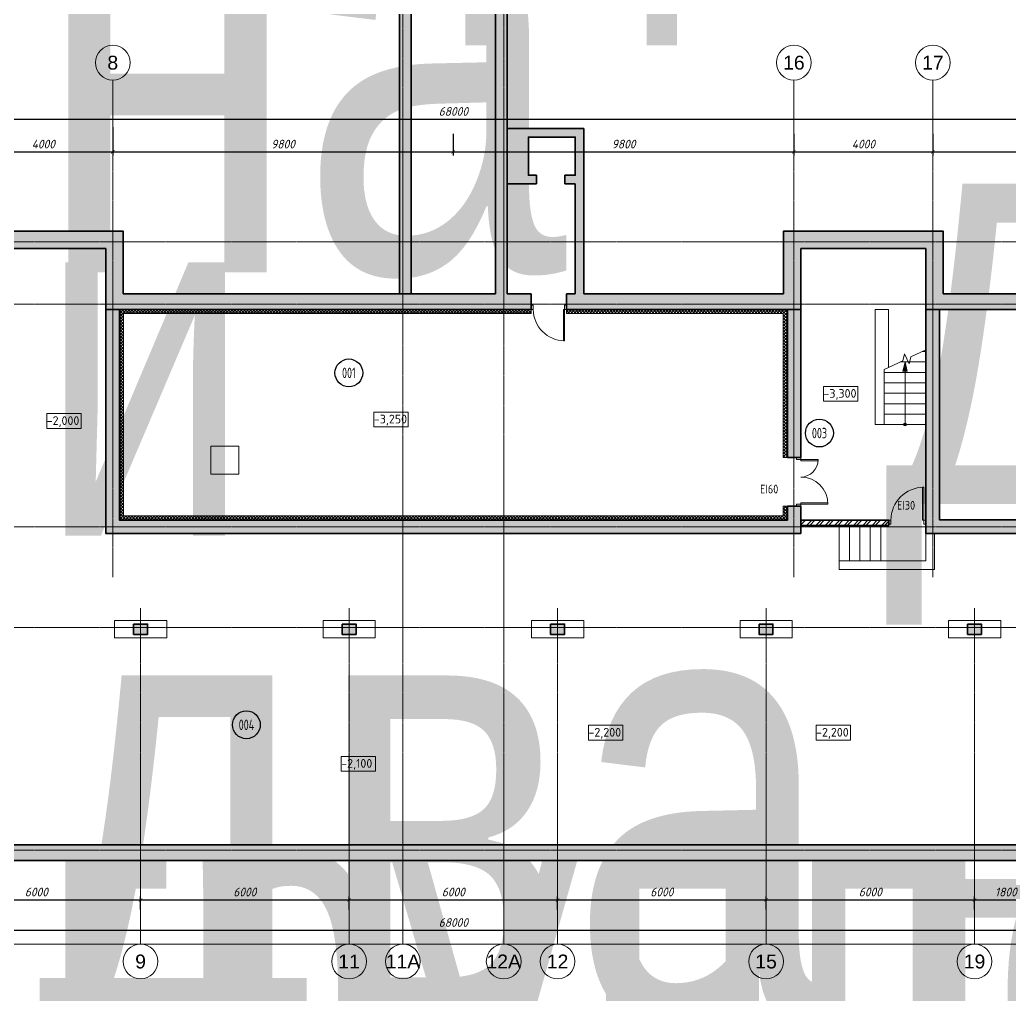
# Model space of a CAD drawing. Header units: millimetres. Extents: x 0 to 168960, y -92093 to 443706.
# Drawn here: x 26718 to 55220, y 27 to 28086 of the extents above; entities that cross this region are included whole.
import ezdxf
from ezdxf.enums import TextEntityAlignment as Align

# ---------------------------------------------------------------- set-up
doc = ezdxf.new("R2018")
doc.units = ezdxf.units.MM
doc.linetypes.add('АР$0$HIDDEN', pattern=[0.375, 0.25, -0.125])
doc.linetypes.add('АР$0$осевая', pattern=[50.8, 31.75, -6.35, 6.35, -6.35])
for name, color, linetype, lineweight in [('_0', 7, 'Continuous', 15), ('АР$0$АР_Двери', 8, 'Continuous', 9), ('АР$0$АР_Номер помещения', 7, 'Continuous', 25), ('АР$0$Основная ГКЛ', 8, 'Continuous', 9), ('АР_Названия помещений', 124, 'Continuous', 5), ('АР_Номер помещения', 1, 'Continuous', 25), ('АР_Помещения_площадь', 19, 'Continuous', 9)]:
    doc.layers.add(name, color=color, linetype=linetype, lineweight=lineweight)
doc.styles.add('ISOCPEUR', font='isocpeur.ttf', dxfattribs={"height": 175})
doc.styles.get("Standard").update_dxf_attribs({"font": 'arial.ttf'})
doc.styles.add('АР$0$GOST Common_4', font='GOST_Common.ttf', dxfattribs={"width": 0.9, "height": 300})
doc.styles.add('АР$0$ISOCPEUR', font='isocpeur.ttf', dxfattribs={"height": 175})
doc.styles.add('АР$0$PDF ISOCPEUR', font='isocpeur.ttf')
doc.styles.add('АР$0$Standard', font='arial.ttf')
doc.styles.add('АР$0$Текст_М100', font='GOST_Common Italic.ttf', dxfattribs={"height": 250})
doc.dimstyles.new('АР$0$Размеры_М100', dxfattribs={"dimtxt": 250, "dimasz": 100, "dimexe": 100, "dimexo": 100, "dimgap": 100, "dimtad": 1, "dimrnd": 5, "dimtxsty": 'АР$0$Текст_М100', "dimblk": 'АР$0$_ArchTick', "dimcen": 250, "dimdle": 100, "dimadec": 0, "dimazin": 2, "dimtfac": 1, "dimtmove": 1, "dimatfit": 3, "dimfxl": 1, "dimarcsym": 0})

# ---------------------------------------------------------------- blocks, each defined once
blk = doc.blocks.new('*U291')
at = {"color": 8, "style": 'ISOCPEUR', "width": 0.7, "flags": 1}
blk.add_attdef('КАТЕГОРИЯ', (-499, -2092), '', height=250, dxfattribs=at)
at = {"layer": 'АР_Номер помещения', "color": 8, "style": 'ISOCPEUR', "width": 0.7}
blk.add_attdef('НОМЕР_ПОМЕЩЕНИЯ', text='', height=300, dxfattribs=at).set_placement((-12940, 2670), align=Align.MIDDLE_CENTER)
at = {"layer": 'АР_Помещения_площадь', "color": 8, "style": 'ISOCPEUR', "width": 0.7}
blk.add_attdef('ПЛОЩАДЬ_ПОМЕЩЕНИЯ', text='', height=200, dxfattribs=at).set_placement((-4655, 1558), align=Align.MIDDLE_RIGHT)
at = {"layer": 'АР_Помещения_площадь', "color": 8, "lineweight": 30, "width": 0.7, "flags": 104}
blk.add_attdef('ИМЯ_ПОМЕЩЕНИЯ', text='', height=100, dxfattribs=at).set_placement((158, 1217), align=Align.MIDDLE_CENTER)
blk = doc.blocks.new('*U319')
at = {"color": 8, "style": 'ISOCPEUR', "width": 0.7, "flags": 1}
blk.add_attdef('КАТЕГОРИЯ', (-499, -2092), '', height=250, dxfattribs=at)
at = {"layer": 'АР_Номер помещения', "color": 8, "style": 'ISOCPEUR', "width": 0.7}
blk.add_attdef('НОМЕР_ПОМЕЩЕНИЯ', text='', height=300, dxfattribs=at).set_placement((-20862, 8450), align=Align.MIDDLE_CENTER)
at = {"layer": 'АР_Помещения_площадь', "color": 8, "style": 'ISOCPEUR', "width": 0.7}
blk.add_attdef('ПЛОЩАДЬ_ПОМЕЩЕНИЯ', text='', height=200, dxfattribs=at).set_placement((-14749, 7007), align=Align.MIDDLE_RIGHT)
at = {"layer": 'АР_Помещения_площадь', "color": 8, "lineweight": 30, "width": 0.7, "flags": 104}
blk.add_attdef('ИМЯ_ПОМЕЩЕНИЯ', text='', height=100, dxfattribs=at).set_placement((158, 1217), align=Align.MIDDLE_CENTER)
blk = doc.blocks.new('*U376')
at = {"color": 8, "style": 'ISOCPEUR', "width": 0.7, "flags": 1}
blk.add_attdef('КАТЕГОРИЯ', (-499, -2092), '', height=250, dxfattribs=at)
at = {"layer": 'АР_Номер помещения', "color": 8, "style": 'ISOCPEUR', "width": 0.7}
blk.add_attdef('НОМЕР_ПОМЕЩЕНИЯ', text='', height=300, dxfattribs=at).set_placement((-26406, 7423), align=Align.MIDDLE_CENTER)
at = {"layer": 'АР_Помещения_площадь', "color": 8, "style": 'ISOCPEUR', "width": 0.7}
blk.add_attdef('ПЛОЩАДЬ_ПОМЕЩЕНИЯ', text='', height=200, dxfattribs=at).set_placement((-26003, 8282), align=Align.MIDDLE_RIGHT)
at = {"layer": 'АР_Помещения_площадь', "color": 8, "lineweight": 30, "width": 0.7, "flags": 104}
blk.add_attdef('ИМЯ_ПОМЕЩЕНИЯ', text='', height=100, dxfattribs=at).set_placement((158, 1217), align=Align.MIDDLE_CENTER)
blk = doc.blocks.new('*U598')
at = {"layer": 'АР$0$АР_Двери'}
for points in [[(-50, 900), (-85, 900), (-85, 0), (-50, 0)], [(-50, 0), (0, 0), (0, -120), (-50, -120)], [(-950, 0), (-1000, 0), (-1000, -120), (-950, -120)]]:
    blk.add_lwpolyline(points, close=True, dxfattribs=at)
blk.add_arc((-50, 0), 900, 90, 180, dxfattribs=at)
at = {"layer": 'АР$0$Основная ГКЛ', "linetype": 'АР$0$HIDDEN', "ltscale": 5}
for p, q in [((10, 0), (10, -120)), ((-1010, -120), (-1010, 0))]:
    blk.add_line(p, q, dxfattribs=at)
blk = doc.blocks.new('*U670')
at = {"layer": 'АР$0$АР_Номер помещения'}
blk.add_circle((-21029, 5308), 400, dxfattribs=at)
at = {"style": 'АР$0$ISOCPEUR', "width": 0.7, "flags": 1}
blk.add_attdef('КАТЕГОРИЯ', (-499, -2092), '', height=250, dxfattribs=at)
at = {"layer": 'АР$0$АР_Номер помещения', "style": 'АР$0$ISOCPEUR', "width": 0.7}
blk.add_attdef('НОМЕР_ПОМЕЩЕНИЯ', text='', height=300, dxfattribs=at).set_placement((-21029, 5308), align=Align.MIDDLE_CENTER)
blk = doc.blocks.new('АР$0$_ArchTick')
at = {"color": 0, "linetype": 'ByBlock', "const_width": 0.15}
blk.add_lwpolyline([(-0.5, -0.5), (0.5, 0.5)], dxfattribs=at)
blk = doc.blocks.new('*D623')
at = {"layer": '_0', "color": 0, "lineweight": -2, "ltscale": 100, "transparency": 16777216}
for p, q in [((24194, 2497), (24194, 2870)), ((30194, 2497), (30194, 2870)), ((24094, 2770), (30294, 2770))]:
    blk.add_line(p, q, dxfattribs=at)
at = {"layer": 'Defpoints', "color": 0, "ltscale": 100, "transparency": 16777216}
for p in [(30194, 2770), (24194, 2397), (30194, 2397)]:
    blk.add_point(p, dxfattribs=at)
at = {"layer": '_0', "color": 0, "lineweight": -2, "ltscale": 100, "transparency": 16777216, "xscale": 100, "yscale": 100, "zscale": 100, "rotation": 180}
blk.add_blockref('АР$0$_ArchTick', (24194, 2770), dxfattribs=at)
at = {"layer": '_0', "color": 0, "lineweight": -2, "ltscale": 100, "transparency": 16777216, "xscale": 100, "yscale": 100, "zscale": 100}
blk.add_blockref('АР$0$_ArchTick', (30194, 2770), dxfattribs=at)
at = {"layer": '_0', "color": 0, "ltscale": 100, "transparency": 16777216, "insert": (27194, 2995), "char_height": 250, "attachment_point": 5, "style": 'АР$0$Текст_М100'}
blk.add_mtext('6000', dxfattribs=at)
blk = doc.blocks.new('*D624')
at = {"layer": '_0', "color": 0, "lineweight": -2, "ltscale": 100, "transparency": 16777216}
for p, q in [((30194, 2497), (30194, 2870)), ((36194, 2497), (36194, 2870)), ((30094, 2770), (36294, 2770))]:
    blk.add_line(p, q, dxfattribs=at)
at = {"layer": 'Defpoints', "color": 0, "ltscale": 100, "transparency": 16777216}
for p in [(36194, 2770), (30194, 2397), (36194, 2397)]:
    blk.add_point(p, dxfattribs=at)
at = {"layer": '_0', "color": 0, "lineweight": -2, "ltscale": 100, "transparency": 16777216, "xscale": 100, "yscale": 100, "zscale": 100, "rotation": 180}
blk.add_blockref('АР$0$_ArchTick', (30194, 2770), dxfattribs=at)
at = {"layer": '_0', "color": 0, "lineweight": -2, "ltscale": 100, "transparency": 16777216, "xscale": 100, "yscale": 100, "zscale": 100}
blk.add_blockref('АР$0$_ArchTick', (36194, 2770), dxfattribs=at)
at = {"layer": '_0', "color": 0, "ltscale": 100, "transparency": 16777216, "insert": (33194, 2995), "char_height": 250, "attachment_point": 5, "style": 'АР$0$Текст_М100'}
blk.add_mtext('6000', dxfattribs=at)
blk = doc.blocks.new('*D625')
at = {"layer": '_0', "color": 0, "lineweight": -2, "ltscale": 100, "transparency": 16777216}
for p, q in [((36194, 2497), (36194, 2870)), ((42194, 2497), (42194, 2870)), ((36094, 2770), (42294, 2770))]:
    blk.add_line(p, q, dxfattribs=at)
at = {"layer": 'Defpoints', "color": 0, "ltscale": 100, "transparency": 16777216}
for p in [(42194, 2770), (36194, 2397), (42194, 2397)]:
    blk.add_point(p, dxfattribs=at)
at = {"layer": '_0', "color": 0, "lineweight": -2, "ltscale": 100, "transparency": 16777216, "xscale": 100, "yscale": 100, "zscale": 100, "rotation": 180}
blk.add_blockref('АР$0$_ArchTick', (36194, 2770), dxfattribs=at)
at = {"layer": '_0', "color": 0, "lineweight": -2, "ltscale": 100, "transparency": 16777216, "xscale": 100, "yscale": 100, "zscale": 100}
blk.add_blockref('АР$0$_ArchTick', (42194, 2770), dxfattribs=at)
at = {"layer": '_0', "color": 0, "ltscale": 100, "transparency": 16777216, "insert": (39194, 2995), "char_height": 250, "attachment_point": 5, "style": 'АР$0$Текст_М100'}
blk.add_mtext('6000', dxfattribs=at)
blk = doc.blocks.new('*D626')
at = {"layer": '_0', "color": 0, "lineweight": -2, "ltscale": 100, "transparency": 16777216}
for p, q in [((42194, 2497), (42194, 2870)), ((48194, 2497), (48194, 2870)), ((42094, 2770), (48294, 2770))]:
    blk.add_line(p, q, dxfattribs=at)
at = {"layer": 'Defpoints', "color": 0, "ltscale": 100, "transparency": 16777216}
for p in [(48194, 2770), (42194, 2397), (48194, 2397)]:
    blk.add_point(p, dxfattribs=at)
at = {"layer": '_0', "color": 0, "lineweight": -2, "ltscale": 100, "transparency": 16777216, "xscale": 100, "yscale": 100, "zscale": 100, "rotation": 180}
blk.add_blockref('АР$0$_ArchTick', (42194, 2770), dxfattribs=at)
at = {"layer": '_0', "color": 0, "lineweight": -2, "ltscale": 100, "transparency": 16777216, "xscale": 100, "yscale": 100, "zscale": 100}
blk.add_blockref('АР$0$_ArchTick', (48194, 2770), dxfattribs=at)
at = {"layer": '_0', "color": 0, "ltscale": 100, "transparency": 16777216, "insert": (45194, 2995), "char_height": 250, "attachment_point": 5, "style": 'АР$0$Текст_М100'}
blk.add_mtext('6000', dxfattribs=at)
blk = doc.blocks.new('*D627')
at = {"layer": '_0', "color": 0, "lineweight": -2, "ltscale": 100, "transparency": 16777216}
for p, q in [((48194, 2497), (48194, 2870)), ((54194, 2497), (54194, 2870)), ((48094, 2770), (54294, 2770))]:
    blk.add_line(p, q, dxfattribs=at)
at = {"layer": 'Defpoints', "color": 0, "ltscale": 100, "transparency": 16777216}
for p in [(54194, 2770), (48194, 2397), (54194, 2397)]:
    blk.add_point(p, dxfattribs=at)
at = {"layer": '_0', "color": 0, "lineweight": -2, "ltscale": 100, "transparency": 16777216, "xscale": 100, "yscale": 100, "zscale": 100, "rotation": 180}
blk.add_blockref('АР$0$_ArchTick', (48194, 2770), dxfattribs=at)
at = {"layer": '_0', "color": 0, "lineweight": -2, "ltscale": 100, "transparency": 16777216, "xscale": 100, "yscale": 100, "zscale": 100}
blk.add_blockref('АР$0$_ArchTick', (54194, 2770), dxfattribs=at)
at = {"layer": '_0', "color": 0, "ltscale": 100, "transparency": 16777216, "insert": (51194, 2995), "char_height": 250, "attachment_point": 5, "style": 'АР$0$Текст_М100'}
blk.add_mtext('6000', dxfattribs=at)
blk = doc.blocks.new('*D628')
at = {"layer": '_0', "color": 0, "lineweight": -2, "ltscale": 100, "transparency": 16777216}
for p, q in [((54194, 2497), (54194, 2870)), ((55994, 2497), (55994, 2870)), ((54094, 2770), (56094, 2770))]:
    blk.add_line(p, q, dxfattribs=at)
at = {"layer": 'Defpoints', "color": 0, "ltscale": 100, "transparency": 16777216}
for p in [(55994, 2770), (54194, 2397), (55994, 2397)]:
    blk.add_point(p, dxfattribs=at)
at = {"layer": '_0', "color": 0, "lineweight": -2, "ltscale": 100, "transparency": 16777216, "xscale": 100, "yscale": 100, "zscale": 100, "rotation": 180}
blk.add_blockref('АР$0$_ArchTick', (54194, 2770), dxfattribs=at)
at = {"layer": '_0', "color": 0, "lineweight": -2, "ltscale": 100, "transparency": 16777216, "xscale": 100, "yscale": 100, "zscale": 100}
blk.add_blockref('АР$0$_ArchTick', (55994, 2770), dxfattribs=at)
at = {"layer": '_0', "color": 0, "ltscale": 100, "transparency": 16777216, "insert": (55094, 2995), "char_height": 250, "attachment_point": 5, "style": 'АР$0$Текст_М100'}
blk.add_mtext('1800', dxfattribs=at)
blk = doc.blocks.new('*D630')
at = {"layer": '_0', "color": 0, "lineweight": -2, "ltscale": 100, "transparency": 16777216}
for p, q in [((5094, 1893), (73294, 1893)), ((5194, 1597), (5194, 1993)), ((73194, 1597), (73194, 1993))]:
    blk.add_line(p, q, dxfattribs=at)
at = {"layer": 'Defpoints', "color": 0, "ltscale": 100, "transparency": 16777216}
for p in [(73194, 1893), (5194, 1497), (73194, 1497)]:
    blk.add_point(p, dxfattribs=at)
at = {"layer": '_0', "color": 0, "lineweight": -2, "ltscale": 100, "transparency": 16777216, "xscale": 100, "yscale": 100, "zscale": 100, "rotation": 180}
blk.add_blockref('АР$0$_ArchTick', (5194, 1893), dxfattribs=at)
at = {"layer": '_0', "color": 0, "lineweight": -2, "ltscale": 100, "transparency": 16777216, "xscale": 100, "yscale": 100, "zscale": 100}
blk.add_blockref('АР$0$_ArchTick', (73194, 1893), dxfattribs=at)
at = {"layer": '_0', "color": 0, "ltscale": 100, "transparency": 16777216, "insert": (39194, 2118), "char_height": 250, "attachment_point": 5, "style": 'АР$0$Текст_М100'}
blk.add_mtext('68000', dxfattribs=at)
blk = doc.blocks.new('*D652')
at = {"layer": '_0', "color": 0, "lineweight": -2, "ltscale": 100, "transparency": 16777216}
for p, q in [((5194, 25609), (5194, 25125)), ((73194, 25609), (73194, 25125)), ((5094, 25225), (73294, 25225))]:
    blk.add_line(p, q, dxfattribs=at)
at = {"layer": 'Defpoints', "color": 0, "ltscale": 100, "transparency": 16777216}
for p in [(5194, 25709), (73194, 25709), (73194, 25225)]:
    blk.add_point(p, dxfattribs=at)
at = {"layer": '_0', "color": 0, "lineweight": -2, "ltscale": 100, "transparency": 16777216, "xscale": 100, "yscale": 100, "zscale": 100, "rotation": 180}
blk.add_blockref('АР$0$_ArchTick', (5194, 25225), dxfattribs=at)
at = {"layer": '_0', "color": 0, "lineweight": -2, "ltscale": 100, "transparency": 16777216, "xscale": 100, "yscale": 100, "zscale": 100}
blk.add_blockref('АР$0$_ArchTick', (73194, 25225), dxfattribs=at)
at = {"layer": '_0', "color": 0, "ltscale": 100, "transparency": 16777216, "insert": (39194, 25450), "char_height": 250, "attachment_point": 5, "style": 'АР$0$Текст_М100'}
blk.add_mtext('68000', dxfattribs=at)
blk = doc.blocks.new('*D656')
at = {"layer": '_0', "color": 0, "lineweight": -2, "ltscale": 100, "transparency": 16777216}
for p, q in [((25394, 24993), (25394, 24186)), ((29394, 24993), (29394, 24186)), ((25294, 24286), (29494, 24286))]:
    blk.add_line(p, q, dxfattribs=at)
at = {"layer": 'Defpoints', "color": 0, "ltscale": 100, "transparency": 16777216}
for p in [(25394, 25093), (29394, 25093), (29394, 24286)]:
    blk.add_point(p, dxfattribs=at)
at = {"layer": '_0', "color": 0, "lineweight": -2, "ltscale": 100, "transparency": 16777216, "xscale": 100, "yscale": 100, "zscale": 100, "rotation": 180}
blk.add_blockref('АР$0$_ArchTick', (25394, 24286), dxfattribs=at)
at = {"layer": '_0', "color": 0, "lineweight": -2, "ltscale": 100, "transparency": 16777216, "xscale": 100, "yscale": 100, "zscale": 100}
blk.add_blockref('АР$0$_ArchTick', (29394, 24286), dxfattribs=at)
at = {"layer": '_0', "color": 0, "ltscale": 100, "transparency": 16777216, "insert": (27394, 24511), "char_height": 250, "attachment_point": 5, "style": 'АР$0$Текст_М100'}
blk.add_mtext('4000', dxfattribs=at)
blk = doc.blocks.new('*D657')
at = {"layer": '_0', "color": 0, "lineweight": -2, "ltscale": 100, "transparency": 16777216}
for p, q in [((29394, 24993), (29394, 24186)), ((39194, 24805), (39194, 24186)), ((29294, 24286), (39294, 24286))]:
    blk.add_line(p, q, dxfattribs=at)
at = {"layer": 'Defpoints', "color": 0, "ltscale": 100, "transparency": 16777216}
for p in [(29394, 25093), (39194, 24905), (39194, 24286)]:
    blk.add_point(p, dxfattribs=at)
at = {"layer": '_0', "color": 0, "lineweight": -2, "ltscale": 100, "transparency": 16777216, "xscale": 100, "yscale": 100, "zscale": 100, "rotation": 180}
blk.add_blockref('АР$0$_ArchTick', (29394, 24286), dxfattribs=at)
at = {"layer": '_0', "color": 0, "lineweight": -2, "ltscale": 100, "transparency": 16777216, "xscale": 100, "yscale": 100, "zscale": 100}
blk.add_blockref('АР$0$_ArchTick', (39194, 24286), dxfattribs=at)
at = {"layer": '_0', "color": 0, "ltscale": 100, "transparency": 16777216, "insert": (34294, 24511), "char_height": 250, "attachment_point": 5, "style": 'АР$0$Текст_М100'}
blk.add_mtext('9800', dxfattribs=at)
blk = doc.blocks.new('*D658')
at = {"layer": '_0', "color": 0, "lineweight": -2, "ltscale": 100, "transparency": 16777216}
for p, q in [((39194, 24805), (39194, 24186)), ((48994, 24805), (48994, 24186)), ((39094, 24286), (49094, 24286))]:
    blk.add_line(p, q, dxfattribs=at)
at = {"layer": 'Defpoints', "color": 0, "ltscale": 100, "transparency": 16777216}
for p in [(39194, 24905), (48994, 24905), (48994, 24286)]:
    blk.add_point(p, dxfattribs=at)
at = {"layer": '_0', "color": 0, "lineweight": -2, "ltscale": 100, "transparency": 16777216, "xscale": 100, "yscale": 100, "zscale": 100, "rotation": 180}
blk.add_blockref('АР$0$_ArchTick', (39194, 24286), dxfattribs=at)
at = {"layer": '_0', "color": 0, "lineweight": -2, "ltscale": 100, "transparency": 16777216, "xscale": 100, "yscale": 100, "zscale": 100}
blk.add_blockref('АР$0$_ArchTick', (48994, 24286), dxfattribs=at)
at = {"layer": '_0', "color": 0, "ltscale": 100, "transparency": 16777216, "insert": (44094, 24511), "char_height": 250, "attachment_point": 5, "style": 'АР$0$Текст_М100'}
blk.add_mtext('9800', dxfattribs=at)
blk = doc.blocks.new('*D659')
at = {"layer": '_0', "color": 0, "lineweight": -2, "ltscale": 100, "transparency": 16777216}
for p, q in [((48994, 24805), (48994, 24186)), ((52994, 24805), (52994, 24186)), ((48894, 24286), (53094, 24286))]:
    blk.add_line(p, q, dxfattribs=at)
at = {"layer": 'Defpoints', "color": 0, "ltscale": 100, "transparency": 16777216}
for p in [(48994, 24905), (52994, 24905), (52994, 24286)]:
    blk.add_point(p, dxfattribs=at)
at = {"layer": '_0', "color": 0, "lineweight": -2, "ltscale": 100, "transparency": 16777216, "xscale": 100, "yscale": 100, "zscale": 100, "rotation": 180}
blk.add_blockref('АР$0$_ArchTick', (48994, 24286), dxfattribs=at)
at = {"layer": '_0', "color": 0, "lineweight": -2, "ltscale": 100, "transparency": 16777216, "xscale": 100, "yscale": 100, "zscale": 100}
blk.add_blockref('АР$0$_ArchTick', (52994, 24286), dxfattribs=at)
at = {"layer": '_0', "color": 0, "ltscale": 100, "transparency": 16777216, "insert": (50994, 24511), "char_height": 250, "attachment_point": 5, "style": 'АР$0$Текст_М100'}
blk.add_mtext('4000', dxfattribs=at)
blk = doc.blocks.new('*D660')
at = {"layer": '_0', "color": 0, "lineweight": -2, "ltscale": 100, "transparency": 16777216}
for p, q in [((52994, 24805), (52994, 24186)), ((61194, 24805), (61194, 24186)), ((52894, 24286), (61294, 24286))]:
    blk.add_line(p, q, dxfattribs=at)
at = {"layer": 'Defpoints', "color": 0, "ltscale": 100, "transparency": 16777216}
for p in [(52994, 24905), (61194, 24905), (61194, 24286)]:
    blk.add_point(p, dxfattribs=at)
at = {"layer": '_0', "color": 0, "lineweight": -2, "ltscale": 100, "transparency": 16777216, "xscale": 100, "yscale": 100, "zscale": 100, "rotation": 180}
blk.add_blockref('АР$0$_ArchTick', (52994, 24286), dxfattribs=at)
at = {"layer": '_0', "color": 0, "lineweight": -2, "ltscale": 100, "transparency": 16777216, "xscale": 100, "yscale": 100, "zscale": 100}
blk.add_blockref('АР$0$_ArchTick', (61194, 24286), dxfattribs=at)
at = {"layer": '_0', "color": 0, "ltscale": 100, "transparency": 16777216, "insert": (57094, 24511), "char_height": 250, "attachment_point": 5, "style": 'АР$0$Текст_М100'}
blk.add_mtext('8200', dxfattribs=at)
blk = doc.blocks.new('*U615')
at = {"layer": 'АР$0$АР_Двери'}
for points in [[(50, 947), (85, 947), (85, 0), (50, 0)], [(50, 0), (0, 0), (0, -120), (50, -120)], [(997, 0), (1047, 0), (1047, -120), (997, -120)]]:
    blk.add_lwpolyline(points, close=True, dxfattribs=at)
blk.add_arc((50, 0), 947, 0, 90, dxfattribs=at)
at = {"layer": 'АР$0$Основная ГКЛ', "linetype": 'АР$0$HIDDEN', "ltscale": 5}
for p, q in [((-10, 0), (-10, -120)), ((1057, -120), (1057, 0))]:
    blk.add_line(p, q, dxfattribs=at)
blk = doc.blocks.new('*U621')
at = {"layer": 'АР$0$АР_Двери'}
for points in [[(50, 0), (0, 0), (0, 120), (50, 120)], [(50, -504), (85, -504), (85, 0), (50, 0)], [(1334, -780), (1299, -780), (1299, 0), (1334, 0)], [(1334, 0), (1384, 0), (1384, 120), (1334, 120)]]:
    blk.add_lwpolyline(points, close=True, dxfattribs=at)
for centre, radius, start, end in [((50, 0), 504, 270, 0), ((1334, 0), 780, 180, 270)]:
    blk.add_arc(centre, radius, start, end, dxfattribs=at)
at = {"layer": 'АР$0$Основная ГКЛ', "ltscale": 5}
for p, q in [((-10, 0), (-10, 120)), ((1394, 0), (1394, 120))]:
    blk.add_line(p, q, dxfattribs=at)

msp = doc.modelspace()

# ---------------------------------------------------------------- hatches: boundary and pattern name
at = {"layer": '_0'}
h = msp.add_hatch(dxfattribs=at)
h.set_pattern_fill('ANSI35', color=256, scale=50)
h.set_pattern_definition([(45, (0, 88380.8), (-224.5064, 224.5064), []), (45, (224.5, 88380.8), (-224.5064, 224.5064), [396.875, -79.375, 0, -79.375])])
h.paths.add_polyline_path([(5193.71, 20203.426), (4893.71, 20203.426), (4893.71, 19903.426), (4893.71, 4703.426), (4893.71, 4203.426), (5193.71, 4203.426)])
h.paths.add_polyline_path([(5193.71, 4203.426), (4893.71, 4203.426), (4893.71, 3903.426), (5193.71, 3903.426)])
h.paths.add_polyline_path([(73493.71, 4203.426), (5193.71, 4203.426), (5193.71, 3903.426), (73493.71, 3903.426)])
h.paths.add_polyline_path([(22583.71, 6003.426), (22203.71, 6003.426), (22203.71, 4353.426), (22583.71, 4353.426)], flags=17)
h.paths.add_polyline_path([(22583.71, 10793.426), (22393.71, 10793.426), (5343.71, 10793.426), (5343.71, 10413.426), (22203.71, 10413.426), (22203.71, 7203.426), (22583.71, 7203.426)], flags=17)
h.paths.add_polyline_path([(11783.71, 14703.426), (11403.71, 14703.426), (11403.71, 10793.426), (11783.71, 10793.426)], flags=17)
h.paths.add_polyline_path([(56183.71, 6003.426), (55803.71, 6003.426), (55803.71, 4353.426), (56183.71, 4353.426)], flags=17)
h.paths.add_polyline_path([(56183.71, 10413.426), (57066.662, 10413.426), (57066.662, 10793.426), (55993.71, 10793.426), (55803.71, 10793.426), (55803.71, 10413.426), (55803.71, 6963.426), (56183.71, 6963.426)], flags=17)
h.paths.add_polyline_path([(71793.71, 10793.426), (58133.662, 10793.426), (58133.662, 10743.426), (58133.662, 10623.426), (58133.662, 10413.426), (71793.71, 10413.426)], flags=17)
h.paths.add_polyline_path([(66983.71, 14703.426), (66603.71, 14703.426), (66603.71, 10793.426), (66983.71, 10793.426)], flags=17)
h.paths.add_polyline_path([(73043.71, 10793.426), (72593.71, 10793.426), (72593.71, 10413.426), (73043.71, 10413.426)], flags=17)
h.paths.add_polyline_path([(66983.71, 19753.426), (66603.71, 19753.426), (66603.71, 16103.426), (66983.71, 16103.426)], flags=17)
h.paths.add_polyline_path([(70623.71, 20203.426), (69053.71, 20203.426), (53293.71, 20203.426), (53293.71, 22003.426), (52993.71, 22003.426), (48693.71, 22003.426), (48693.71, 20203.426), (42953.71, 20203.426), (42953.71, 23363.426), (42953.71, 23613.426), (42953.71, 24713.426), (42953.71, 24963.426), (41103.71, 24963.426), (40743.71, 24963.426), (40743.71, 23363.426), (41592.343, 23363.426), (41592.343, 23613.426), (41353.71, 23613.426), (41353.71, 24713.426), (42703.71, 24713.426), (42703.71, 23613.426), (42406.677, 23613.426), (42406.677, 23363.426), (42703.71, 23363.426), (42703.71, 20203.426), (42455.582, 20203.426), (42455.582, 19753.426), (48807.015, 19753.426), (49193.71, 19753.426), (49193.71, 21503.426), (52793.71, 21503.426), (52793.71, 19753.426), (53183.71, 19753.426), (70623.71, 19753.426)])
h.paths.add_polyline_path([(55993.71, 13703.426), (53183.71, 13703.426), (53183.71, 19753.426), (52793.71, 19753.426), (52793.71, 13503.426), (52793.71, 13313.426), (53183.71, 13313.426), (55993.71, 13313.426)], flags=17)
h.paths.add_polyline_path([(49193.71, 13693.426), (49193.71, 14093.426), (48807.015, 14093.426), (48807.015, 13693.426), (29583.71, 13693.426), (29583.71, 19753.426), (29193.71, 19753.426), (29193.71, 13313.426), (49193.71, 13313.426), (49193.71, 13543.426)], flags=17)
h.paths.add_polyline_path([(49193.71, 19753.426), (48807.015, 19753.426), (48807.015, 15497.592), (49193.71, 15497.592)], flags=17)
h.paths.add_polyline_path([(41435.582, 20203.426), (40743.71, 20203.426), (40743.71, 36353.426), (42743.71, 36353.426), (42743.71, 36653.426), (42743.71, 40053.426), (50435.161, 40053.426), (58693.231, 40053.426), (58693.231, 40503.426), (57623.426, 40503.426), (50435.161, 40503.426), (42443.71, 40503.426), (42253.71, 40503.426), (42193.71, 40503.426), (42193.71, 36803.426), (40133.71, 36803.426), (40133.71, 36353.426), (40408.71, 36353.426), (40408.71, 20203.426), (37643.71, 20203.426), (29693.71, 20203.426), (29693.71, 22003.426), (29393.71, 22003.426), (25093.71, 22003.426), (25093.71, 21703.426), (25093.71, 20203.426), (16358.71, 20203.426), (16358.71, 20193.426), (16258.71, 20193.426), (16258.71, 19753.426), (25593.71, 19753.426), (25593.71, 21503.426), (29193.71, 21503.426), (29193.71, 19753.426), (41435.582, 19753.426)])
h.paths.add_polyline_path([(25593.71, 19753.426), (25203.71, 19753.426), (25203.71, 13703.426), (22393.71, 13703.426), (22393.71, 13313.426), (25203.71, 13313.426), (25393.71, 13313.426), (25593.71, 13313.426), (25593.71, 13503.426)], flags=17)
h.paths.add_polyline_path([(17393.71, 13703.426), (16993.71, 13703.426), (16993.71, 13403.426), (17393.71, 13403.426)], flags=17)
h.paths.add_polyline_path([(24393.71, 10703.429), (23993.71, 10703.429), (23993.71, 10403.429), (24393.71, 10403.429)], flags=17)
h.paths.add_polyline_path([(30393.71, 10703.429), (29993.71, 10703.429), (29993.71, 10403.429), (30393.71, 10403.429)], flags=17)
h.paths.add_polyline_path([(36393.71, 10703.429), (35993.71, 10703.429), (35993.71, 10403.429), (36393.71, 10403.429)], flags=17)
h.paths.add_polyline_path([(42393.71, 10703.429), (41993.71, 10703.429), (41993.71, 10403.429), (42393.71, 10403.429)], flags=17)
h.paths.add_polyline_path([(48393.71, 10703.429), (47993.71, 10703.429), (47993.71, 10403.429), (48393.71, 10403.429)], flags=17)
h.paths.add_polyline_path([(54393.71, 10703.429), (53993.71, 10703.429), (53993.71, 10403.429), (54393.71, 10403.429)], flags=17)
h.paths.add_polyline_path([(61393.71, 13703.426), (60993.71, 13703.426), (60993.71, 13403.426), (61393.71, 13403.426)], flags=17)
h.paths.add_polyline_path([(37978.71, 36353.426), (38253.71, 36353.426), (38253.71, 36803.426), (36193.71, 36803.426), (36193.71, 40353.426), (36193.71, 40503.426), (31403.71, 40503.426), (31403.71, 40053.426), (31753.71, 40053.426), (35643.71, 40053.426), (35643.71, 36353.426), (35943.71, 36353.426), (37643.71, 36353.426), (37643.71, 20203.426), (37978.71, 20203.426)], flags=17)
h.paths.add_polyline_path([(31403.71, 40503.426), (17458.71, 40503.426), (17458.71, 40053.426), (17458.838, 40053.426), (17808.71, 40053.426), (31403.71, 40053.426)], flags=16)
h.paths.add_polyline_path([(36133.71, 43753.426), (35753.71, 43753.426), (35753.71, 40503.426), (36133.71, 40503.426)], flags=17)
h.paths.add_polyline_path([(36133.71, 47953.426), (35753.71, 47953.426), (35753.71, 45353.426), (36133.71, 45353.426)], flags=17)
h.paths.add_polyline_path([(30493.71, 46403.426), (30093.71, 46403.426), (30093.71, 46103.426), (30493.71, 46103.426)], flags=17)
h.paths.add_polyline_path([(18493.71, 46403.426), (18093.71, 46403.426), (18093.71, 46103.426), (18493.71, 46103.426)], flags=17)
h.paths.add_polyline_path([(16391.881, 40503.426), (13463.71, 40503.426), (12343.71, 40503.426), (12343.71, 41355.907), (11893.71, 41355.907), (11893.71, 40721.238), (11893.71, 40571.238), (11893.71, 40053.426), (12193.71, 40053.426), (16391.881, 40053.426)])
h.paths.add_polyline_path([(36133.71, 52003.426), (35753.71, 52003.426), (35753.71, 48753.426), (36133.71, 48753.426)], flags=17)
h.paths.add_polyline_path([(42633.71, 52003.426), (42253.71, 52003.426), (42253.71, 48753.426), (42253.71, 45045.985), (42633.71, 45045.985)], flags=17)
h.paths.add_polyline_path([(42633.71, 44045.985), (42443.71, 44045.985), (42253.71, 44045.985), (42253.71, 40795.985), (42253.71, 40503.426), (42443.71, 40503.426), (42633.71, 40503.426)], flags=17)
h.paths.add_polyline_path([(60293.71, 52003.426), (59893.71, 52003.426), (59893.71, 46403.426), (60293.71, 46403.426)], flags=17)
h.paths.add_polyline_path([(60293.71, 46403.426), (59893.71, 46403.426), (59893.71, 46103.426), (60293.71, 46103.426)], flags=17)
h.paths.add_polyline_path([(60293.71, 46103.426), (59893.71, 46103.426), (59893.71, 46053.426), (60293.71, 46053.426)], flags=17)
h.paths.add_polyline_path([(60293.71, 44273.426), (59893.71, 44273.426), (59893.71, 42073.426), (60293.71, 42073.426)], flags=17)
h.paths.add_polyline_path([(62000.231, 40503.426), (59760.231, 40503.426), (59760.231, 40053.426), (62000.231, 40053.426), (62000.231, 40102.684)])
h.paths.add_polyline_path([(63573.71, 40763.426), (63193.71, 40763.426), (63193.71, 40503.426), (63573.71, 40503.426)], flags=17)
h.paths.add_polyline_path([(63573.71, 44673.854), (63193.71, 44673.854), (63193.71, 41683.426), (63573.71, 41683.426)], flags=17)
h.paths.add_polyline_path([(31404.479, 52003.426), (31404.479, 52453.426), (11893.71, 52453.426), (11893.71, 52153.426), (11893.71, 41895.907), (12343.71, 41895.907), (12343.71, 52003.426)])
h.paths.add_polyline_path([(31404.479, 52453.426), (31404.479, 52003.426), (66043.71, 52003.426), (66043.71, 50094.322), (66043.71, 46443.426), (63193.71, 46443.426), (63193.71, 45740.426), (63573.71, 45740.426), (63573.71, 46063.426), (66043.71, 46063.426), (66043.71, 40503.426), (65003.71, 40503.426), (64623.71, 40503.426), (63573.71, 40503.426), (63067.231, 40503.426), (63067.231, 40053.426), (66493.71, 40053.426), (66493.71, 48094.786), (66493.71, 52453.426)])
h.paths.add_polyline_path([(73043.71, 14698.434), (73493.71, 14698.434), (73493.71, 20203.426), (73193.71, 20203.426), (70623.71, 20203.426), (70623.71, 19753.426), (73043.71, 19753.426)])
h.paths.add_polyline_path([(73493.71, 14698.434), (73043.71, 14698.434), (73043.71, 4353.426), (5343.71, 4353.426), (5343.71, 10913.426), (5343.71, 11293.426), (5343.71, 19753.426), (11403.71, 19753.426), (11403.71, 16107.295), (11783.71, 16107.295), (11783.71, 19753.426), (15258.71, 19753.426), (15258.71, 20193.426), (15158.71, 20193.426), (5193.71, 20203.133), (5193.71, 4203.426), (73493.71, 4203.426)])
h = msp.add_hatch(dxfattribs=at)
h.set_pattern_fill('ANSI37', color=256, scale=20)
h.set_pattern_definition([(45, (0, 88380.8), (-44.90128, 44.90128), []), (135, (0, 88380.8), (-44.90128, -44.90128), [])])
h.paths.add_polyline_path([(39193.71, 19753.426), (29583.71, 19753.426), (29583.71, 13693.426), (39193.71, 13693.426), (39193.71, 13813.426), (29703.71, 13813.426), (29703.71, 19633.426), (39193.71, 19633.426)])
h.paths.add_polyline_path([(41435.582, 19753.426), (39193.71, 19753.426), (39193.71, 19633.426), (41435.582, 19633.426)])
h.paths.add_polyline_path([(38256.329, 18216.187), (40219.397, 18216.187), (40219.397, 18816.187), (38256.329, 18816.187)], flags=9)
h.paths.add_polyline_path([(40084.423, 16477.246), (40684.423, 16477.246), (40684.423, 17077.246), (40084.423, 17077.246)], flags=9)
h.paths.add_polyline_path([(39937.817, 16028.216), (40850.317, 16028.216), (40850.317, 16628.216), (39937.817, 16628.216)], flags=9)
h.paths.add_polyline_path([(44895.278, 11902.564), (46007.778, 11902.564), (46007.778, 12352.564), (44895.278, 12352.564)], flags=9)
h.paths.add_polyline_path([(51507.233, 15268.436), (52619.733, 15268.436), (52619.733, 15718.436), (51507.233, 15718.436)], flags=9)
h = msp.add_hatch(dxfattribs=at)
h.set_pattern_fill('ANSI37', color=256, scale=20)
h.set_pattern_definition([(45, (-3508.333, 92001.17), (-44.90128, 44.90128), []), (135, (-3508.333, 92001.17), (-44.90128, -44.90128), [])])
h.paths.add_polyline_path([(48807.015, 19753.426), (42455.582, 19753.426), (42455.582, 19633.426), (48687.015, 19633.426), (48687.015, 15497.592), (48807.015, 15497.592)])
h = msp.add_hatch(color=256, dxfattribs=at)
h.dxf.hatch_style = 1
h.paths.add_polyline_path([(52193.71, 18243.426), (52254.822, 17965.321), (52193.71, 17965.321)])
h.paths.add_polyline_path([(52193.71, 18243.426), (52193.71, 17965.321), (52132.597, 17965.321)])
h = msp.add_hatch(color=256, dxfattribs=at)
h.dxf.hatch_style = 1
h.paths.add_polyline_path([(52193.71, 16483.426, 0.414213562), (52153.71, 16443.426), (52193.71, 16443.426)])
h.paths.add_polyline_path([(52233.71, 16443.426, 0.414213562), (52193.71, 16483.426), (52193.71, 16443.426)])
h.paths.add_polyline_path([(52233.71, 16443.426), (52153.71, 16443.426, 1)])
h = msp.add_hatch(dxfattribs=at)
h.set_pattern_fill('ANSI37', color=256, scale=20)
h.set_pattern_definition([(45, (-5179.01, 88380.8), (-44.90128, 44.90128), []), (135, (-5179.01, 88380.8), (-44.90128, -44.90128), [])])
h.paths.add_polyline_path([(48687.015, 14093.426), (48687.015, 13813.426), (39195.362, 13813.426), (39195.362, 13693.426), (48807.015, 13693.426), (48807.015, 14093.426)])
h = msp.add_hatch(dxfattribs=at)
h.set_pattern_fill('ANSI32', color=256, scale=20)
h.set_pattern_definition([(45, (0, 88380.8), (-134.70384, 134.70384), []), (45, (89.8, 88380.8), (-134.70384, 134.70384), [])])
h.paths.add_polyline_path([(51726.667, 13693.426), (49193.71, 13693.426), (49193.71, 13543.426), (50293.71, 13543.426), (50593.71, 13543.426), (50893.71, 13543.426), (51193.71, 13543.426), (51493.71, 13543.426), (51726.667, 13543.426)])

# ---------------------------------------------------------------- linework, layer by layer
at = {"layer": '_0', "linetype": 'АР$0$осевая', "ltscale": 0.3}
for p, q in [((37743.71, 1496.654), (37743.71, 36847.801)), ((40643.71, 1496.654), (40643.71, 36847.801)), ((29393.71, 12053.426), (29393.71, 26353.426)), ((48993.71, 12053.426), (48993.71, 26353.426)), ((52993.71, 12053.426), (52993.71, 26353.426)), ((1843.71, 21703.426), (74501.818, 21703.426)), ((1843.71, 19903.426), (74501.818, 19903.426)), ((1843.71, 13503.426), (74501.818, 13503.426)), ((30193.71, 1496.654), (30193.71, 11160.564)), ((36193.71, 1496.654), (36193.71, 11160.564)), ((42193.71, 1496.654), (42193.71, 11160.564)), ((48193.71, 1496.654), (48193.71, 11160.564)), ((54193.71, 1496.654), (54193.71, 11160.564)), ((1843.71, 10603.426), (74501.818, 10603.426)), ((1843.71, 4203.426), (74501.818, 4203.426))]:
    msp.add_line(p, q, dxfattribs=at)
at = {"layer": '_0', "lineweight": 35}
for q in [(40743.71, 24963.426), (42953.71, 20203.426)]:
    msp.add_line((42953.71, 24963.426), q, dxfattribs=at)
at = {"layer": '_0'}
msp.add_line((51593.71, 18030.326), (51593.71, 16443.426), dxfattribs=at)
at = {"layer": '_0', "lineweight": 35}
for points in [[(37978.71, 20203.426), (37978.71, 36353.426), (38253.71, 36353.426), (38253.71, 36803.426), (36193.71, 36803.426), (36193.71, 40503.426)], [(58693.231, 40503.426), (42193.71, 40503.426), (42193.71, 36803.426), (40133.71, 36803.426), (40133.71, 36353.426), (40408.71, 36353.426), (40408.71, 20203.426)], [(37643.71, 20203.426), (37643.71, 36353.426), (35643.71, 36353.426), (35643.71, 40053.426)], [(50435.161, 40053.426), (42743.71, 40053.426), (42743.71, 36353.426), (40743.71, 36353.426), (40743.71, 20203.426)], [(42406.677, 23613.426), (42703.71, 23613.426), (42703.71, 24713.426), (41353.71, 24713.426), (41353.71, 23613.426), (41592.343, 23613.426)], [(41592.343, 23613.426), (41592.343, 23363.426)], [(42406.677, 23613.426), (42406.677, 23363.426)], [(40743.71, 23363.426), (41592.343, 23363.426)], [(42406.677, 23363.426), (42703.71, 23363.426)], [(42703.71, 23363.426), (42703.71, 20203.426)], [(16239.781, 20203.426), (25093.71, 20203.426), (25093.71, 22003.426), (29693.71, 22003.426), (29693.71, 20203.426), (40408.71, 20203.426)], [(42953.71, 20203.426), (48693.71, 20203.426), (48693.71, 22003.426), (53293.71, 22003.426), (53293.71, 20203.426), (73493.71, 20203.426)], [(25593.71, 21503.426), (29193.71, 21503.426)], [(29193.71, 21503.426), (29193.71, 13313.426), (49193.71, 13313.426), (49193.71, 14093.426), (48807.015, 14093.426), (48807.015, 13693.426), (29583.71, 13693.426), (29583.71, 19753.426)], [(48807.015, 19753.426), (48807.015, 15497.592), (49193.71, 15497.592), (49193.71, 21503.426)], [(49193.71, 21503.426), (52793.71, 21503.426)], [(52793.71, 21503.426), (52793.71, 13313.426), (55993.71, 13313.426), (55993.71, 13703.426), (53183.71, 13703.426), (53183.71, 19753.426)], [(73493.71, 20203.426), (73493.71, 3903.426), (4893.71, 3903.426), (4893.71, 20203.426)], [(40743.71, 20203.426), (41435.582, 20203.426)], [(41435.582, 20203.426), (41435.582, 19753.426)], [(42455.582, 20203.426), (42455.582, 19753.426)], [(42455.582, 20203.426), (42703.71, 20203.426)], [(73043.71, 19753.426), (73043.71, 4353.426), (5343.71, 4353.426), (5343.71, 19753.426), (11403.71, 19753.426), (11403.71, 16107.295), (11783.71, 16107.295), (11783.71, 19753.426), (15172.781, 19753.426)], [(29193.71, 19753.426), (41435.582, 19753.426)], [(42455.582, 19753.426), (49193.71, 19753.426)], [(52793.71, 19753.426), (69403.71, 19753.426)], [(49193.71, 13693.426), (51726.667, 13693.426), (51726.667, 13543.426), (49193.71, 13543.426)]]:
    msp.add_lwpolyline(points, dxfattribs=at)
at = {"layer": '_0'}
for points in [[(48807.015, 14093.426), (48807.015, 13693.426), (29583.71, 13693.426), (29583.71, 19753.426), (41435.582, 19753.426)], [(41435.582, 19753.426), (41435.582, 19633.426)], [(42455.582, 19753.426), (48807.015, 19753.426), (48807.015, 15493.426)], [(42455.582, 19753.426), (42455.582, 19633.426)], [(51333.71, 19753.426), (51713.71, 19753.426), (51713.71, 18086.283)], [(52793.71, 16443.426), (51333.71, 16443.426), (51333.71, 19753.426)], [(48687.015, 14093.426), (48687.015, 13813.426), (29703.71, 13813.426), (29703.71, 19633.426), (41435.582, 19633.426)], [(42455.582, 19633.426), (48687.015, 19633.426), (48687.015, 15497.592)], [(51593.71, 18030.326), (52130.421, 18280.598), (52177.675, 18475.036), (52309.744, 18191.815), (52356.998, 18386.253), (52793.71, 18589.895)], [(52694.056, 18543.426), (52793.71, 18543.426)], [(52793.71, 18243.426), (52050.704, 18243.426)], [(52132.597, 17965.321), (52193.71, 18243.426)], [(52254.822, 17965.321), (52193.71, 18243.426)], [(52793.71, 16443.426), (52793.71, 18243.426)], [(52193.71, 16443.426), (52193.71, 18094.463)], [(52793.71, 17943.426), (51593.71, 17943.426)], [(51593.71, 17643.426), (52793.71, 17643.426)], [(52793.71, 17343.426), (51593.71, 17343.426)], [(51593.71, 17043.426), (52793.71, 17043.426)], [(52793.71, 16743.426), (51593.71, 16743.426)], [(32218.548, 15018.197), (33018.548, 15018.197), (33018.548, 15818.197), (32218.548, 15818.197), (32218.548, 15018.197)], [(48807.015, 15497.592), (48687.015, 15497.592)], [(48807.015, 14093.426), (48687.015, 14093.426)], [(50293.71, 13543.426), (50293.71, 12273.426), (53043.71, 12273.426), (53043.71, 13313.426)], [(50293.71, 13543.426), (51493.71, 13543.426)], [(50593.71, 13543.426), (50593.71, 12523.426)], [(50893.71, 13543.426), (50893.71, 12523.426)], [(51193.71, 13543.426), (51193.71, 12523.426)], [(51493.71, 13543.426), (51493.71, 12523.426)], [(52793.71, 13313.426), (52793.71, 12523.426), (50293.71, 12523.426)], [(2115.094, 1496.654), (80831.814, 1496.654)]]:
    msp.add_lwpolyline(points, dxfattribs=at)
for points in [[(49845.947, 17541.375), (50835.947, 17541.375), (50835.947, 17113.607), (49845.947, 17113.607)], [(27492.344, 16758.56), (28482.344, 16758.56), (28482.344, 16330.791), (27492.344, 16330.791)], [(36907.699, 16803.348), (37897.699, 16803.348), (37897.699, 16375.58), (36907.699, 16375.58)], [(30945.488, 10803.429), (29445.488, 10803.429), (29445.488, 10303.429), (30945.488, 10303.429)], [(36945.488, 10803.429), (35445.488, 10803.429), (35445.488, 10303.429), (36945.488, 10303.429)], [(42945.488, 10803.429), (41445.488, 10803.429), (41445.488, 10303.429), (42945.488, 10303.429)], [(48945.488, 10803.429), (47445.488, 10803.429), (47445.488, 10303.429), (48945.488, 10303.429)], [(54945.488, 10803.429), (53445.488, 10803.429), (53445.488, 10303.429), (54945.488, 10303.429)], [(43083.526, 7792.681), (44073.526, 7792.681), (44073.526, 7364.912), (43083.526, 7364.912)], [(49633.496, 7792.681), (50623.496, 7792.681), (50623.496, 7364.912), (49633.496, 7364.912)], [(35967.896, 6898.076), (36957.896, 6898.076), (36957.896, 6470.307), (35967.896, 6470.307)]]:
    msp.add_lwpolyline(points, close=True, dxfattribs=at)
at = {"layer": '_0', "lineweight": 35}
for points in [[(29993.71, 10703.429), (30393.71, 10703.429), (30393.71, 10403.429), (29993.71, 10403.429)], [(35993.71, 10703.429), (36393.71, 10703.429), (36393.71, 10403.429), (35993.71, 10403.429)], [(41993.71, 10703.429), (42393.71, 10703.429), (42393.71, 10403.429), (41993.71, 10403.429)], [(47993.71, 10703.429), (48393.71, 10703.429), (48393.71, 10403.429), (47993.71, 10403.429)], [(53993.71, 10703.429), (54393.71, 10703.429), (54393.71, 10403.429), (53993.71, 10403.429)]]:
    msp.add_lwpolyline(points, close=True, dxfattribs=at)
at = {"layer": '_0', "ltscale": 100}
for centre in [(29393.71, 26853.426), (48993.71, 26853.426), (52993.71, 26853.426), (30193.71, 996.654), (36193.71, 996.654), (37743.71, 996.654), (40643.71, 996.654), (42193.71, 996.654), (48193.71, 996.654), (54193.71, 996.654)]:
    msp.add_circle(centre, 500, dxfattribs=at)
at = {"layer": '_0'}
msp.add_circle((52193.71, 16443.426), 40, dxfattribs=at)

# ---------------------------------------------------------------- block references
ref = msp.add_blockref('*U319', (66967.902, 200665.664), dxfattribs=at)
lines = msp.add_mtext('\\W0.8000;Кабинет иностранного языка с возможностью\\Pделения трансформируемой перегородкой на два\\Pпомещения', dxfattribs={"layer": 'АР_Названия помещений', "color": 8, "insert": (51526.011, 206169.044), "char_height": 11998.50836, "width": 1779.62855, "attachment_point": 1})
ref.add_attrib('ИМЯ_ПОМЕЩЕНИЯ', '', (51526.011, 206169.044), dxfattribs={"flags": 104}).embed_mtext(lines)
ref = msp.add_blockref('*U376', (50201.224, 200400.52), dxfattribs=at)
lines = msp.add_mtext('\\W0.8000;Кабинет иностранного языка с возможностью\\P деления трансформируемой перегородкой на два\\P помещения (начальная школа)', dxfattribs={"layer": 'АР_Названия помещений', "color": 8, "insert": (27156.094, 205742.286), "char_height": 12899.00703, "width": 1974.98425, "attachment_point": 1})
ref.add_attrib('ИМЯ_ПОМЕЩЕНИЯ', '', (27156.094, 205742.286), dxfattribs={"flags": 104}).embed_mtext(lines)
ref = msp.add_blockref('*U291', (40137.892, 140089.43), dxfattribs=at)
lines = msp.add_mtext('\\W0.8000;Информационный\\Pбиблиотечный центр с зонами для индивидуальных и\\Pгрупповых занятий, медиатеки, центра детских\\Pинициатив', dxfattribs={"layer": 'АР_Названия помещений', "color": 8, "insert": (27266.339, 142924.796), "char_height": 10235.71028, "width": 1779.62855, "attachment_point": 1})
ref.add_attrib('ИМЯ_ПОМЕЩЕНИЯ', '', (27266.339, 142924.796), dxfattribs={"flags": 104}).embed_mtext(lines)
at = {"layer": '_0', "linetype": 'Continuous', "ltscale": 2, "xscale": -1, "rotation": 180}
msp.add_blockref('*U598', (42445.582, 19753.426), dxfattribs=at)
at = {"layer": '_0'}
ref = msp.add_blockref('*U670', (57216.636, 12621.42), dxfattribs=at)
ref.add_attrib('НОМЕР_ПОМЕЩЕНИЯ', '001', dxfattribs={"layer": 'АР$0$АР_Номер помещения', "height": 300, "style": 'АР$0$ISOCPEUR', "width": 0.7}).set_placement((36188.127, 17929.373), align=Align.MIDDLE_CENTER)
ref = msp.add_blockref('*U670', (70759.22, 10889.663), dxfattribs=at)
ref.add_attrib('НОМЕР_ПОМЕЩЕНИЯ', '003', dxfattribs={"layer": 'АР$0$АР_Номер помещения', "height": 300, "style": 'АР$0$ISOCPEUR', "width": 0.7}).set_placement((49730.711, 16197.616), align=Align.MIDDLE_CENTER)
at = {"layer": '_0', "linetype": 'ByBlock', "xscale": -1, "rotation": 90}
msp.add_blockref('*U621', (49193.71, 15487.295), dxfattribs=at)
at = {"layer": '_0', "linetype": 'ByBlock', "xscale": -1}
msp.add_blockref('*U615', (52783.876, 13693.426), dxfattribs=at)
at = {"layer": '_0'}
ref = msp.add_blockref('*U670', (54269.229, 2497.407), dxfattribs=at)
ref.add_attrib('НОМЕР_ПОМЕЩЕНИЯ', '004', dxfattribs={"layer": 'АР$0$АР_Номер помещения', "height": 300, "style": 'АР$0$ISOCPEUR', "width": 0.7}).set_placement((33240.72, 7805.36), align=Align.MIDDLE_CENTER)

# ---------------------------------------------------------------- texts
at = {"layer": '_0', "ltscale": 100, "style": 'АР$0$Standard'}
for s, p in [('8', (29393.71, 26853.426)), ('16', (48993.71, 26853.426)), ('17', (52993.71, 26853.426)), ('9', (30193.71, 996.654)), ('11', (36193.71, 996.654)), ('11А', (37743.71, 996.654)), ('12А', (40643.71, 996.654)), ('12', (42193.71, 996.654)), ('15', (48193.71, 996.654)), ('19', (54193.71, 996.654))]:
    msp.add_text(s, height=400, dxfattribs=at).set_placement(p, align=Align.MIDDLE_CENTER)
at = {"layer": '_0', "style": 'АР$0$PDF ISOCPEUR'}
for s, p in [('-3,300', (49845.947, 17214.072)), ('-2,000', (27492.344, 16431.257)), ('-3,250', (36907.699, 16476.045)), ('-2,200', (43083.526, 7465.378)), ('-2,200', (49633.496, 7465.378)), ('-2,100', (35967.896, 6570.772))]:
    msp.add_text(s, height=250, dxfattribs=at).set_placement(p)
at = {"layer": '_0', "lineweight": 9, "char_height": 250, "width": 663.79725, "attachment_point": 1, "style": 'АР$0$GOST Common_4'}
for s, insert in [('EI60', (48021.127, 14712.034)), ('EI30', (51963.235, 14244.169))]:
    msp.add_mtext(s, dxfattribs=dict(at, insert=insert))

# ---------------------------------------------------------------- dimensions: what is measured, and where the dimension line sits
at = {"layer": '_0', "ltscale": 100}
for base, p1, p2, picture, middle in [((73193.71, 25225.272), (5193.71, 25708.563), (73193.71, 25708.563), '*D652', (39193.71, 25450.272)), ((29393.71, 24285.703), (25393.71, 25093.137), (29393.71, 25093.137), '*D656', (27393.71, 24510.703)), ((39193.71, 24285.703), (29393.71, 25093.137), (39193.71, 24904.77), '*D657', (34293.71, 24510.703)), ((48993.71, 24285.703), (39193.71, 24904.77), (48993.71, 24904.77), '*D658', (44093.71, 24510.703)), ((52993.71, 24285.703), (48993.71, 24904.77), (52993.71, 24904.77), '*D659', (50993.71, 24510.703)), ((61193.71, 24285.703), (52993.71, 24904.77), (61193.71, 24904.77), '*D660', (57093.71, 24510.703)), ((30193.71, 2770.424), (24193.71, 2396.654), (30193.71, 2396.654), '*D623', (27193.71, 2995.424)), ((36193.71, 2770.424), (30193.71, 2396.654), (36193.71, 2396.654), '*D624', (33193.71, 2995.424)), ((42193.71, 2770.424), (36193.71, 2396.654), (42193.71, 2396.654), '*D625', (39193.71, 2995.424)), ((48193.71, 2770.424), (42193.71, 2396.654), (48193.71, 2396.654), '*D626', (45193.71, 2995.424)), ((54193.71, 2770.424), (48193.71, 2396.654), (54193.71, 2396.654), '*D627', (51193.71, 2995.424)), ((55993.71, 2770.424), (54193.71, 2396.654), (55993.71, 2396.654), '*D628', (55093.71, 2995.424)), ((73193.71, 1892.578), (5193.71, 1496.654), (73193.71, 1496.654), '*D630', (39193.71, 2117.578))]:
    dim = msp.add_linear_dim(base=base, p1=p1, p2=p2, dimstyle='АР$0$Размеры_М100', dxfattribs=at)
    dim.commit()
    dim.dimension.update_dxf_attribs({"geometry": picture, "text_midpoint": middle})

doc.saveas('drawing.dxf')
